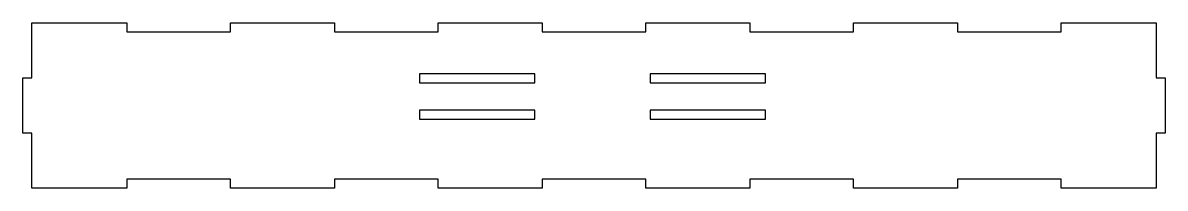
# Model space of a CAD drawing. Header units: millimetres. Extents: x -190 to 190, y 0 to 55.
import ezdxf

# ---------------------------------------------------------------- set-up
doc = ezdxf.new("R2010")
doc.units = ezdxf.units.MM
doc.layers.get('0').update_dxf_attribs({"linetype": 'CONTINUOUS'})

msp = doc.modelspace()

# ---------------------------------------------------------------- linework, layer by layer
for points in [[(155.45, 0), (155.45, 3), (120.91, 3), (120.91, 0), (86.36, 0), (86.36, 3), (51.82, 3), (51.82, 0), (17.27, 0), (17.27, 3), (-17.27, 3), (-17.27, 0), (-51.82, 0), (-51.82, 3), (-86.36, 3), (-86.36, 0), (-120.91, 0), (-120.91, 3), (-155.45, 3), (-155.45, 0), (-187, 0), (-187, 18.33), (-190, 18.33), (-190, 36.67), (-187, 36.67), (-187, 55), (-155.45, 55), (-155.45, 52), (-120.91, 52), (-120.91, 55), (-86.36, 55), (-86.36, 52), (-51.82, 52), (-51.82, 55), (-17.27, 55), (-17.27, 52), (17.27, 52), (17.27, 55), (51.82, 55), (51.82, 52), (86.36, 52), (86.36, 55), (120.91, 55), (120.91, 52), (155.45, 52), (155.45, 55), (187, 55), (187, 36.67), (190, 36.67), (190, 18.33), (187, 18.33), (187, 0)], [(-58, 38), (-58, 35), (-19.67, 35), (-19.67, 38)], [(18.67, 35), (57, 35), (57, 38), (18.67, 38)], [(-19.67, 26), (-58, 26), (-58, 23), (-19.67, 23)], [(57, 26), (18.67, 26), (18.67, 23), (57, 23)]]:
    msp.add_lwpolyline(points, close=True)

doc.saveas('drawing.dxf')
